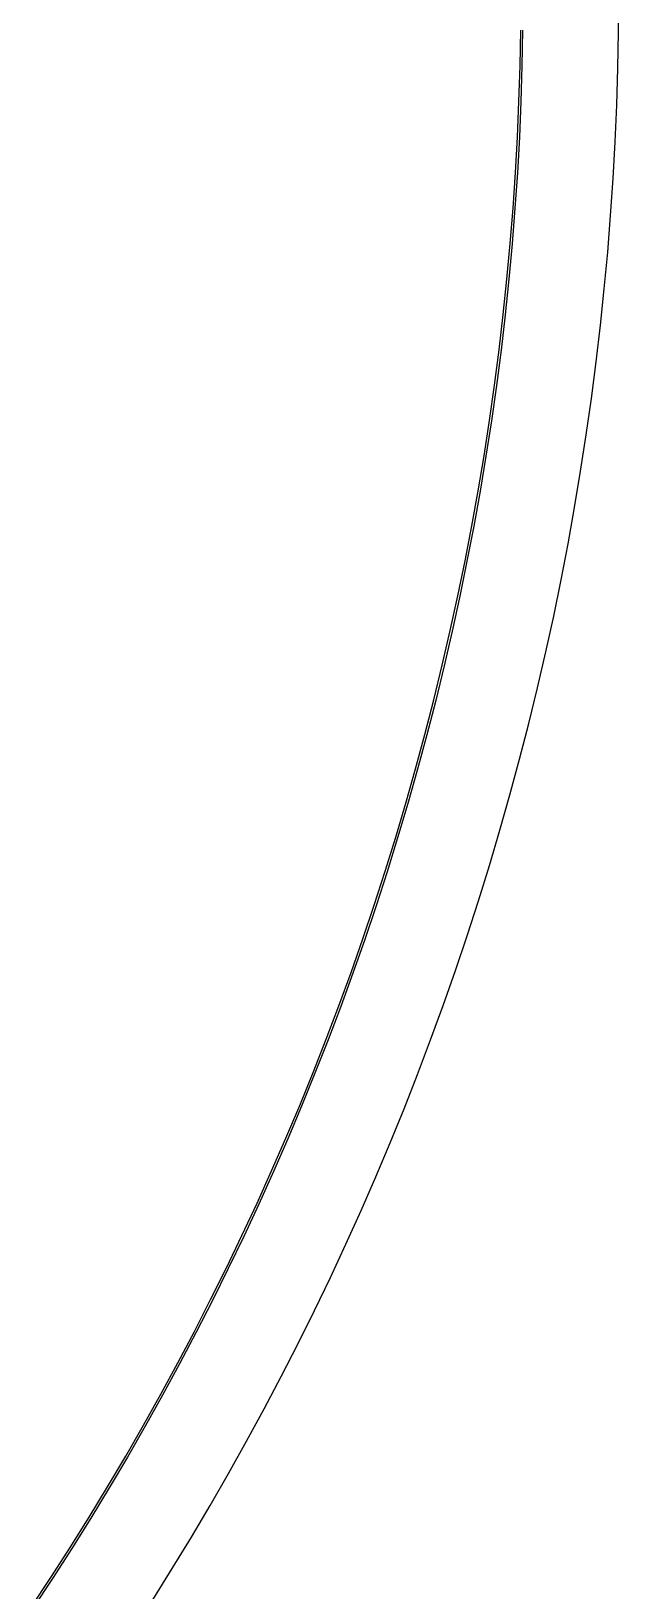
# Model space of a CAD drawing. Extents: x -18 to 132, y -42 to 114.
# Drawn here: x 116.34 to 131.5, y -5.23 to 35.06 of the extents above; entities that cross this region are included whole.
import ezdxf

# ---------------------------------------------------------------- set-up
doc = ezdxf.new("R2010")
doc.units = 0

msp = doc.modelspace()

# ---------------------------------------------------------------- linework, layer by layer
for p, q in [((131.494, 35.049), (131.5, 36)), ((128.952, 34.16), (128.969, 35.08)), ((129.019, 35.0793), (129.002, 34.1588)), ((131.477, 34.0981), (131.494, 35.049)), ((128.924, 33.2404), (128.952, 34.16)), ((129.002, 34.1588), (128.974, 33.2385)), ((131.447, 33.1474), (131.477, 34.0981)), ((128.885, 32.3212), (128.924, 33.2404)), ((128.974, 33.2385), (128.935, 32.3187)), ((131.407, 32.1973), (131.447, 33.1474)), ((128.834, 31.4025), (128.885, 32.3212)), ((128.935, 32.3187), (128.884, 31.3994)), ((131.354, 31.2477), (131.407, 32.1973)), ((128.772, 30.4845), (128.834, 31.4025)), ((128.884, 31.3994), (128.822, 30.4808)), ((131.29, 30.2988), (131.354, 31.2477)), ((128.699, 29.5674), (128.772, 30.4845)), ((128.822, 30.4808), (128.748, 29.5631)), ((131.214, 29.3507), (131.29, 30.2988)), ((128.614, 28.6512), (128.699, 29.5674)), ((128.748, 29.5631), (128.664, 28.6463)), ((131.127, 28.4037), (131.214, 29.3507)), ((128.518, 27.7361), (128.614, 28.6512)), ((128.664, 28.6463), (128.568, 27.7306)), ((131.028, 27.4578), (131.127, 28.4037)), ((128.411, 26.8223), (128.518, 27.7361)), ((128.568, 27.7306), (128.461, 26.8161)), ((130.917, 26.5132), (131.028, 27.4578)), ((128.293, 25.9098), (128.411, 26.8223)), ((128.461, 26.8161), (128.342, 25.9031)), ((130.795, 25.57), (130.917, 26.5132)), ((128.163, 24.9989), (128.293, 25.9098)), ((128.342, 25.9031), (128.213, 24.9915)), ((130.661, 24.6284), (130.795, 25.57)), ((128.023, 24.0896), (128.163, 24.9989)), ((128.213, 24.9915), (128.072, 24.0817)), ((130.516, 23.6885), (130.661, 24.6284)), ((127.871, 23.1821), (128.023, 24.0896)), ((128.072, 24.0817), (127.92, 23.1736)), ((130.359, 22.7505), (130.516, 23.6885)), ((127.708, 22.2766), (127.871, 23.1821)), ((127.92, 23.1736), (127.757, 22.2674)), ((130.191, 21.8144), (130.359, 22.7505)), ((127.534, 21.3731), (127.708, 22.2766)), ((127.757, 22.2674), (127.583, 21.3634)), ((130.011, 20.8805), (130.191, 21.8144)), ((127.349, 20.4718), (127.534, 21.3731)), ((127.583, 21.3634), (127.398, 20.4615)), ((129.82, 19.9489), (130.011, 20.8805)), ((127.153, 19.5729), (127.349, 20.4718)), ((127.398, 20.4615), (127.202, 19.5619)), ((129.617, 19.0197), (129.82, 19.9489)), ((126.946, 18.6764), (127.153, 19.5729)), ((127.202, 19.5619), (126.995, 18.6649)), ((129.403, 18.093), (129.617, 19.0197)), ((126.728, 17.7826), (126.946, 18.6764)), ((126.995, 18.6649), (126.777, 17.7704)), ((126.499, 16.8914), (126.728, 17.7826)), ((126.777, 17.7704), (126.547, 16.8787)), ((129.177, 17.169), (129.403, 18.093)), ((128.941, 16.2479), (129.177, 17.169)), ((126.259, 16.0032), (126.499, 16.8914)), ((126.547, 16.8787), (126.307, 15.9899)), ((128.693, 15.3298), (128.941, 16.2479)), ((126.008, 15.118), (126.259, 16.0032)), ((126.307, 15.9899), (126.056, 15.1041)), ((128.433, 14.4147), (128.693, 15.3298)), ((125.747, 14.2359), (126.008, 15.118)), ((126.056, 15.1041), (125.794, 14.2214)), ((125.474, 13.3571), (125.747, 14.2359)), ((125.794, 14.2214), (125.522, 13.342)), ((128.163, 13.5029), (128.433, 14.4147)), ((125.191, 12.4817), (125.474, 13.3571)), ((125.522, 13.342), (125.238, 12.466)), ((127.881, 12.5945), (128.163, 13.5029)), ((127.588, 11.6897), (127.881, 12.5945)), ((124.897, 11.6099), (125.191, 12.4817)), ((125.238, 12.466), (124.944, 11.5936)), ((127.285, 10.7885), (127.588, 11.6897)), ((124.592, 10.7417), (124.897, 11.6099)), ((124.944, 11.5936), (124.639, 10.7248)), ((124.277, 9.87732), (124.592, 10.7417)), ((124.639, 10.7248), (124.324, 9.85989)), ((126.97, 9.89104), (127.285, 10.7885)), ((123.951, 9.01688), (124.277, 9.87732)), ((124.324, 9.85989), (123.998, 8.99889)), ((126.644, 8.99756), (126.97, 9.89104)), ((123.615, 8.16051), (123.951, 9.01688)), ((123.998, 8.99889), (123.661, 8.14194)), ((126.307, 8.10814), (126.644, 8.99756)), ((123.268, 7.30832), (123.615, 8.16051)), ((123.661, 8.14194), (123.314, 7.28918)), ((125.959, 7.22293), (126.307, 8.10814)), ((122.911, 6.46045), (123.268, 7.30832)), ((123.314, 7.28918), (122.957, 6.44075)), ((125.601, 6.34204), (125.959, 7.22293)), ((122.543, 5.61703), (122.911, 6.46045)), ((122.957, 6.44075), (122.589, 5.59677)), ((125.231, 5.46562), (125.601, 6.34204)), ((122.165, 4.7782), (122.543, 5.61703)), ((122.589, 5.59677), (122.21, 4.75739)), ((124.851, 4.59381), (125.231, 5.46562)), ((121.777, 3.94406), (122.165, 4.7782)), ((122.21, 4.75739), (121.822, 3.92268)), ((124.461, 3.72672), (124.851, 4.59381)), ((121.378, 3.11475), (121.777, 3.94406)), ((121.822, 3.92268), (121.423, 3.09282)), ((124.059, 2.86449), (124.461, 3.72672)), ((120.969, 2.29039), (121.378, 3.11475)), ((121.423, 3.09282), (121.014, 2.26791)), ((123.647, 2.00725), (124.059, 2.86449)), ((120.551, 1.47112), (120.969, 2.29039)), ((121.014, 2.26791), (120.595, 1.44809)), ((123.225, 1.15512), (123.647, 2.00725)), ((120.122, 0.65703), (120.551, 1.47112)), ((120.595, 1.44809), (120.166, 0.63347)), ((122.792, 0.30826), (123.225, 1.15512)), ((119.683, -0.15172), (120.122, 0.65703)), ((120.166, 0.63347), (119.727, -0.17583)), ((122.349, -0.53325), (122.792, 0.30826)), ((119.235, -0.95503), (119.683, -0.15172)), ((119.727, -0.17583), (119.278, -0.97967)), ((121.895, -1.36923), (122.349, -0.53325)), ((118.776, -1.75278), (119.235, -0.95503)), ((119.278, -0.97967), (118.82, -1.77795)), ((121.432, -2.1996), (121.895, -1.36923)), ((118.308, -2.54485), (118.776, -1.75278)), ((118.82, -1.77795), (118.351, -2.57056)), ((120.958, -3.02422), (121.432, -2.1996)), ((117.83, -3.3311), (118.308, -2.54485)), ((118.351, -2.57056), (117.873, -3.35733)), ((120.474, -3.84296), (120.958, -3.02422)), ((117.343, -4.11143), (117.83, -3.3311)), ((117.873, -3.35733), (117.385, -4.13818)), ((119.98, -4.6557), (120.474, -3.84296)), ((116.846, -4.88574), (117.343, -4.11143)), ((117.385, -4.13818), (116.888, -4.91299)), ((119.476, -5.46231), (119.98, -4.6557)), ((116.339, -5.65387), (116.846, -4.88574)), ((116.888, -4.91299), (116.381, -5.68166))]:
    msp.add_line(p, q)

doc.saveas('drawing.dxf')
